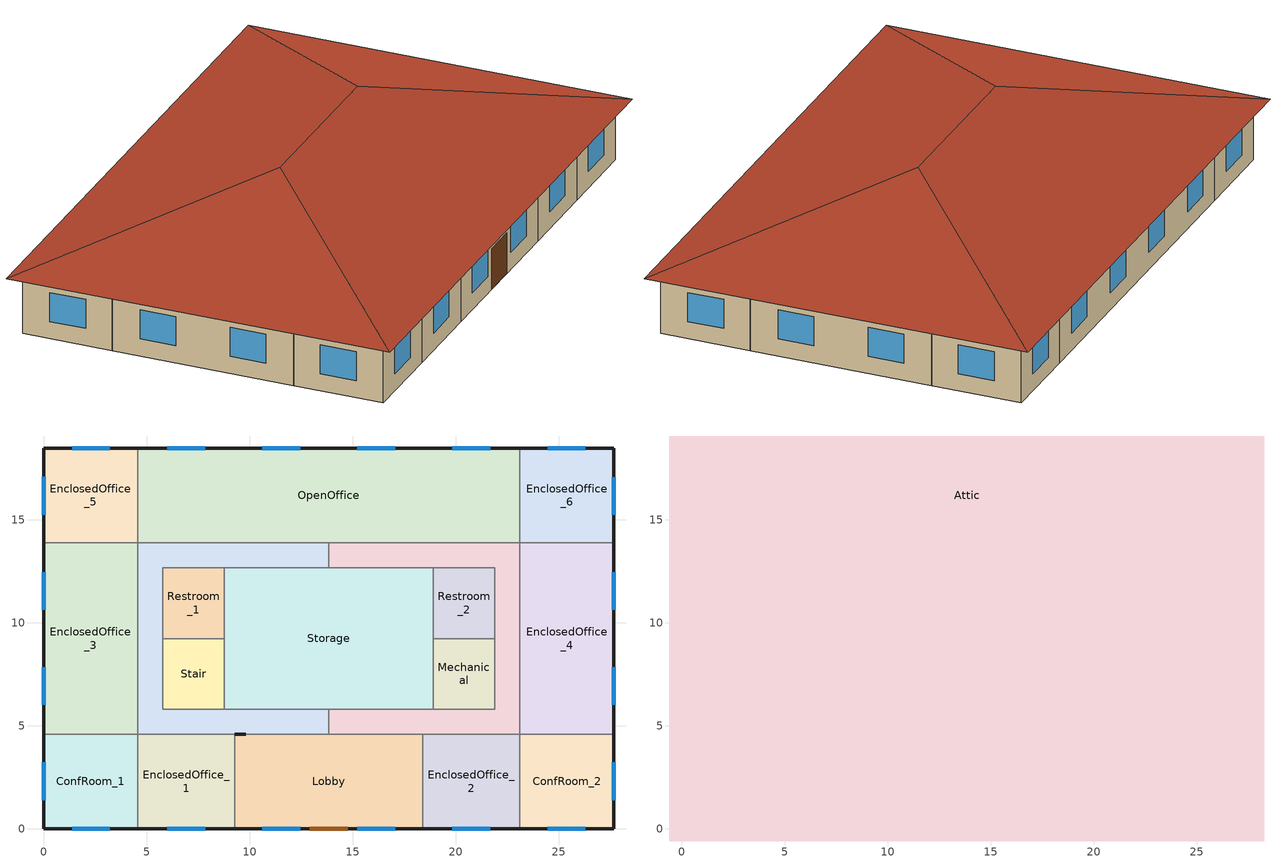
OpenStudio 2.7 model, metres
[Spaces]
ConfRoom_1
 floor ground: 4.57,4.57 4.57,0 0,0 0,4.57 z0
 wall outside: 0,4.57 0,0 4.57,0 z0:3.05
 wall to EnclosedOffice_3: 4.57,4.57 0,4.57 z0:3.05
 wall to EnclosedOffice_1: 4.57,0 4.57,4.57 z0:3.05
 window: 1.39,0 3.22,0 / 0,3.22 0,1.39 z0.9:2.42
EnclosedOffice_1
 floor ground: 9.27,4.57 9.27,0 4.57,0 4.57,4.57 z0
 wall outside: 4.57,0 9.27,0 z0:3.05
 wall to Lobby: 9.27,0 9.27,4.57 z0:3.05
 wall to Corridor_1: 9.27,4.57 4.57,4.57 z0:3.05
 window: 6.01,0 7.84,0 z0.9:2.42
Lobby
 floor ground: 18.42,4.57 18.42,0 9.27,0 9.27,4.57 z0
 wall outside: 9.27,0 18.42,0 z0:3.05
 wall to Corridor_2: 18.42,4.57 13.85,4.57 z0:3.05
 wall to EnclosedOffice_2: 18.42,0 18.42,4.57 z0:3.05
 wall to Corridor_1: 13.85,4.57 9.27,4.57 z0:3.05
 window: 10.62,0 12.45,0 / 15.24,0 17.07,0 z0.9:2.42
 door: 12.93,0 14.76,0 z0:2.13
EnclosedOffice_2
 floor ground: 23.12,4.57 23.12,0 18.42,0 18.42,4.57 z0
 wall outside: 18.42,0 23.12,0 z0:3.05
 wall to Corridor_2: 23.12,4.57 18.42,4.57 z0:3.05
 wall to ConfRoom_2: 23.12,0 23.12,4.57 z0:3.05
 window: 19.85,0 21.68,0 z0.9:2.42
ConfRoom_2
 floor ground: 27.69,4.57 27.69,0 23.12,0 23.12,4.57 z0
 wall outside: 23.12,0 27.69,0 27.69,4.57 z0:3.05
 wall to EnclosedOffice_4: 27.69,4.57 23.12,4.57 z0:3.05
 window: 24.47,0 26.3,0 / 27.69,1.39 27.69,3.22 z0.9:2.42
EnclosedOffice_3
 floor ground: 4.57,13.89 4.57,4.57 0,4.57 0,13.89 z0
 wall outside: 0,13.89 0,4.57 z0:3.05
 wall to EnclosedOffice_5: 4.57,13.89 0,13.89 z0:3.05
 wall to Corridor_1: 4.57,4.57 4.57,13.89 z0:3.05
 window: 0,12.45 0,10.62 / 0,7.84 0,6.01 z0.9:2.42
Corridor_1
 floor ground: 13.85,13.89 13.85,12.67 5.79,12.67 5.79,5.79 13.85,5.79 13.85,4.57 4.57,4.57 4.57,13.89 z0
 wall outside: 9.27,4.57 9.82,4.57 z0:3.05
 wall to OpenOffice: 13.85,13.89 4.57,13.89 z0:3.05
 wall to Corridor_2: 13.85,12.67 13.85,13.89 / 13.85,4.57 13.85,5.79 z0:3.05
 wall to Storage: 8.78,12.67 13.85,12.67 / 13.85,5.79 8.78,5.79 z0:3.05
 wall to Restroom_1: 5.79,9.23 5.79,12.67 8.78,12.67 z0:3.05
 wall to Stair: 8.78,5.79 5.79,5.79 5.79,9.23 z0:3.05
Corridor_2
 floor ground: 23.12,13.89 23.12,4.57 13.85,4.57 13.85,5.79 21.9,5.79 21.9,12.67 13.85,12.67 13.85,13.89 z0
 wall to Storage: 18.91,5.79 13.85,5.79 / 13.85,12.67 18.91,12.67 z0:3.05
 wall to Mechanical: 21.9,9.23 21.9,5.79 18.91,5.79 z0:3.05
 wall to Restroom_2: 18.91,12.67 21.9,12.67 21.9,9.23 z0:3.05
 wall to OpenOffice: 23.12,13.89 13.85,13.89 z0:3.05
 wall to EnclosedOffice_4: 23.12,4.57 23.12,13.89 z0:3.05
EnclosedOffice_4
 floor ground: 27.69,13.89 27.69,4.57 23.12,4.57 23.12,13.89 z0
 wall outside: 27.69,4.57 27.69,13.89 z0:3.05
 wall to EnclosedOffice_6: 27.69,13.89 23.12,13.89 z0:3.05
 window: 27.69,6.01 27.69,7.84 / 27.69,10.62 27.69,12.45 z0.9:2.42
Stair
 floor ground: 8.78,9.23 8.78,5.79 5.79,5.79 5.79,9.23 z0
 wall to Restroom_1: 8.78,9.23 5.79,9.23 z0:3.05
 wall to Storage: 8.78,5.79 8.78,9.23 z0:3.05
Storage
 floor ground: 18.91,12.67 18.91,5.79 8.78,5.79 8.78,12.67 z0
 wall to Restroom_2: 18.91,9.23 18.91,12.67 z0:3.05
 wall to Mechanical: 18.91,5.79 18.91,9.23 z0:3.05
 wall to Restroom_1: 8.78,12.67 8.78,9.23 z0:3.05
Mechanical
 floor ground: 21.9,9.23 21.9,5.79 18.91,5.79 18.91,9.23 z0
 wall to Restroom_2: 21.9,9.23 18.91,9.23 z0:3.05
Restroom_1
 floor ground: 8.78,12.67 8.78,9.23 5.79,9.23 5.79,12.67 z0
Restroom_2
 floor ground: 21.9,12.67 21.9,9.23 18.91,9.23 18.91,12.67 z0
EnclosedOffice_5
 floor ground: 4.57,18.46 4.57,13.89 0,13.89 0,18.46 z0
 wall outside: 4.57,18.46 0,18.46 0,13.89 z0:3.05
 wall to OpenOffice: 4.57,13.89 4.57,18.46 z0:3.05
 window: 0,17.07 0,15.24 / 3.22,18.46 1.39,18.46 z0.9:2.42
OpenOffice
 floor ground: 23.12,18.46 23.12,13.89 4.57,13.89 4.57,18.46 z0
 wall outside: 23.12,18.46 4.57,18.46 z0:3.05
 wall to EnclosedOffice_6: 23.12,13.89 23.12,18.46 z0:3.05
 window: 21.68,18.46 19.85,18.46 / 17.07,18.46 15.24,18.46 / 12.45,18.46 10.62,18.46 / 7.84,18.46 6.01,18.46 z0.9:2.42
EnclosedOffice_6
 floor ground: 27.69,18.46 27.69,13.89 23.12,13.89 23.12,18.46 z0
 wall outside: 27.69,13.89 27.69,18.46 23.12,18.46 z0:3.05
 window: 27.69,15.24 27.69,17.07 / 26.3,18.46 24.47,18.46 z0.9:2.42
Attic
 floor outside: 28.29,19.06 28.29,-0.6 27.69,0 27.69,18.46 z3.05; -0.6,19.06 0,18.46 0,0 -0.6,-0.6 z3.05; 27.69,0 28.29,-0.6 -0.6,-0.6 0,0 z3.05; 28.29,19.06 27.69,18.46 0,18.46 -0.6,19.06 z3.05
 floor to OpenOffice: 23.12,18.46 23.12,13.89 4.57,13.89 4.57,18.46 z3.05
 floor to EnclosedOffice_1: 9.27,4.57 9.27,0 4.57,0 4.57,4.57 z3.05
 floor to Storage: 18.91,12.67 18.91,5.79 8.78,5.79 8.78,12.67 z3.05
 floor to Stair: 8.78,9.23 8.78,5.79 5.79,5.79 5.79,9.23 z3.05
 floor to ConfRoom_1: 4.57,4.57 4.57,0 0,0 0,4.57 z3.05
 floor to EnclosedOffice_4: 27.69,13.89 27.69,4.57 23.12,4.57 23.12,13.89 z3.05
 floor to EnclosedOffice_2: 23.12,4.57 23.12,0 18.42,0 18.42,4.57 z3.05
 floor to ConfRoom_2: 27.69,4.57 27.69,0 23.12,0 23.12,4.57 z3.05
 floor to Mechanical: 21.9,9.23 21.9,5.79 18.91,5.79 18.91,9.23 z3.05
 floor to Restroom_2: 21.9,12.67 21.9,9.23 18.91,9.23 18.91,12.67 z3.05
 floor to Restroom_1: 8.78,12.67 8.78,9.23 5.79,9.23 5.79,12.67 z3.05
 floor to EnclosedOffice_5: 4.57,18.46 4.57,13.89 0,13.89 0,18.46 z3.05
 floor to EnclosedOffice_3: 4.57,13.89 4.57,4.57 0,4.57 0,13.89 z3.05
 floor to EnclosedOffice_6: 27.69,18.46 27.69,13.89 23.12,13.89 23.12,18.46 z3.05
 floor to Lobby: 18.42,4.57 18.42,0 9.27,0 9.27,4.57 z3.05
 floor to Corridor_2: 23.12,13.89 23.12,4.57 13.85,4.57 13.85,5.79 21.9,5.79 21.9,12.67 13.85,12.67 13.85,13.89 z3.05
 floor to Corridor_1: 13.85,13.89 13.85,12.67 5.79,12.67 5.79,5.79 13.85,5.79 13.85,4.57 4.57,4.57 4.57,13.89 z3.05
 floor ground: 4.57,13.89 5.79,12.67 5.79,5.79 13.85,5.79 13.85,4.57 4.57,4.57 z3.05
 roof outside: 9.23,9.23,6.33 -0.6,19.06,3.05 -0.6,-0.6,3.05; 18.46,9.23,6.33 28.29,19.06,3.05 -0.6,19.06,3.05 9.23,9.23,6.33; 18.46,9.23,6.33 28.29,-0.6,3.05 28.29,19.06,3.05; 9.23,9.23,6.33 -0.6,-0.6,3.05 28.29,-0.6,3.05 18.46,9.23,6.33
[Building]
SmallOfficeDetailed: Standards Number of Stories=1; Standards Number of Above Ground Stories=0
[Site]
Site 1
[ClimateZones]
Climate Zone Institution Name 2=CEC; Climate Zone Document Name 2=California Climate Zone Descriptions; Climate Zone Document Year 2=1995
[BuildingStory]
Building Story 1: Nominal Z Coordinate {m}=0; Nominal Floor to Floor Height {m}=3.048
[Space]
Name | Space Type | Building Story | Thermal Zone | Part of Total Floor Area
ConfRoom_1 | SmallOffice - Conference | Building Story 1 | TZ-ConfRoom_1
EnclosedOffice_1 | SmallOffice - ClosedOffice | Building Story 1 | TZ-EnclosedOffice_1
Lobby | SmallOffice - Lobby | Building Story 1 | TZ-Lobby
EnclosedOffice_2 | SmallOffice - ClosedOffice | Building Story 1 | TZ-EnclosedOffice_2
ConfRoom_2 | SmallOffice - Conference | Building Story 1 | TZ-ConfRoom_2
EnclosedOffice_3 | SmallOffice - ClosedOffice | Building Story 1 | TZ-EnclosedOffice_3
Corridor_1 | SmallOffice - Corridor | Building Story 1 | TZ-Corridor_1
Corridor_2 | SmallOffice - Corridor | Building Story 1 | TZ-Corridor_2
EnclosedOffice_4 | SmallOffice - ClosedOffice | Building Story 1 | TZ-EnclosedOffice_4
Stair | SmallOffice - Stair | Building Story 1 | TZ-Stair
Storage | SmallOffice - Storage | Building Story 1 | TZ-Storage
Mechanical | SmallOffice - Elec/MechRoom | Building Story 1 | TZ-Mechanical
Restroom_1 | SmallOffice - Restroom | Building Story 1 | TZ-Restroom_1
Restroom_2 | SmallOffice - Restroom | Building Story 1 | TZ-Restroom_2
EnclosedOffice_5 | SmallOffice - ClosedOffice | Building Story 1 | TZ-EnclosedOffice_5
OpenOffice | SmallOffice - OpenOffice | Building Story 1 | TZ-OpenOffice
EnclosedOffice_6 | SmallOffice - ClosedOffice | Building Story 1 | TZ-EnclosedOffice_6
Attic | Attic |  | TZ-Attic | No
[SpaceType] Standards Building Type=Office
Name | Standards Space Type
Attic | Attic
SmallOffice - OpenOffice | SmallOffice - OpenOffice
SmallOffice - ClosedOffice | SmallOffice - ClosedOffice
SmallOffice - Storage | SmallOffice - Storage
SmallOffice - Corridor | SmallOffice - Corridor
SmallOffice - Restroom | SmallOffice - Restroom
SmallOffice - Lobby | SmallOffice - Lobby
SmallOffice - Conference | SmallOffice - Conference
SmallOffice - Elec/MechRoom | SmallOffice - Elec/MechRoom
SmallOffice - Stair | SmallOffice - Stair
[ThermalZone] Use Ideal Air Loads=No
TZ-Attic; TZ-ConfRoom_1; TZ-ConfRoom_2; TZ-Corridor_1; TZ-Corridor_2; TZ-EnclosedOffice_1; TZ-EnclosedOffice_2; TZ-EnclosedOffice_3; TZ-EnclosedOffice_4; TZ-EnclosedOffice_5; TZ-EnclosedOffice_6; TZ-OpenOffice; TZ-Mechanical; TZ-Lobby; TZ-Restroom_2; TZ-Restroom_1; TZ-Storage; TZ-Stair
[Sizing:Zone] Zone Cooling Design Supply Air Temperature Input Method=SupplyAirTemperature; Zone Cooling Design Supply Air Temperature {C}=14; Zone Cooling Design Supply Air Temperature Difference {deltaC}=11.11; Zone Heating Design Supply Air Temperature Input Method=SupplyAirTemperature; Zone Heating Design Supply Air Temperature {C}=40; Zone Heating Design Supply Air Temperature Difference {deltaC}=11.11; Zone Cooling Design Supply Air Humidity Ratio {kg-H2O/kg-air}=0.0085; Zone Heating Design Supply Air Humidity Ratio {kg-H2O/kg-air}=0.008; Cooling Design Air Flow Method=DesignDay; Heating Design Air Flow Method=DesignDay; Account for Dedicated Outdoor Air System=No; Dedicated Outdoor Air System Control Strategy=NeutralSupplyAir; Dedicated Outdoor Air Low Setpoint Temperature for Design {C}=autosize; Dedicated Outdoor Air High Setpoint Temperature for Design {C}=autosize
TZ-Attic; TZ-ConfRoom_1; TZ-ConfRoom_2; TZ-Corridor_1; TZ-Corridor_2; TZ-EnclosedOffice_1; TZ-EnclosedOffice_2; TZ-EnclosedOffice_3; TZ-EnclosedOffice_4; TZ-EnclosedOffice_5; TZ-EnclosedOffice_6; TZ-OpenOffice; TZ-Mechanical; TZ-Lobby; TZ-Restroom_2; TZ-Restroom_1; TZ-Storage; TZ-Stair
